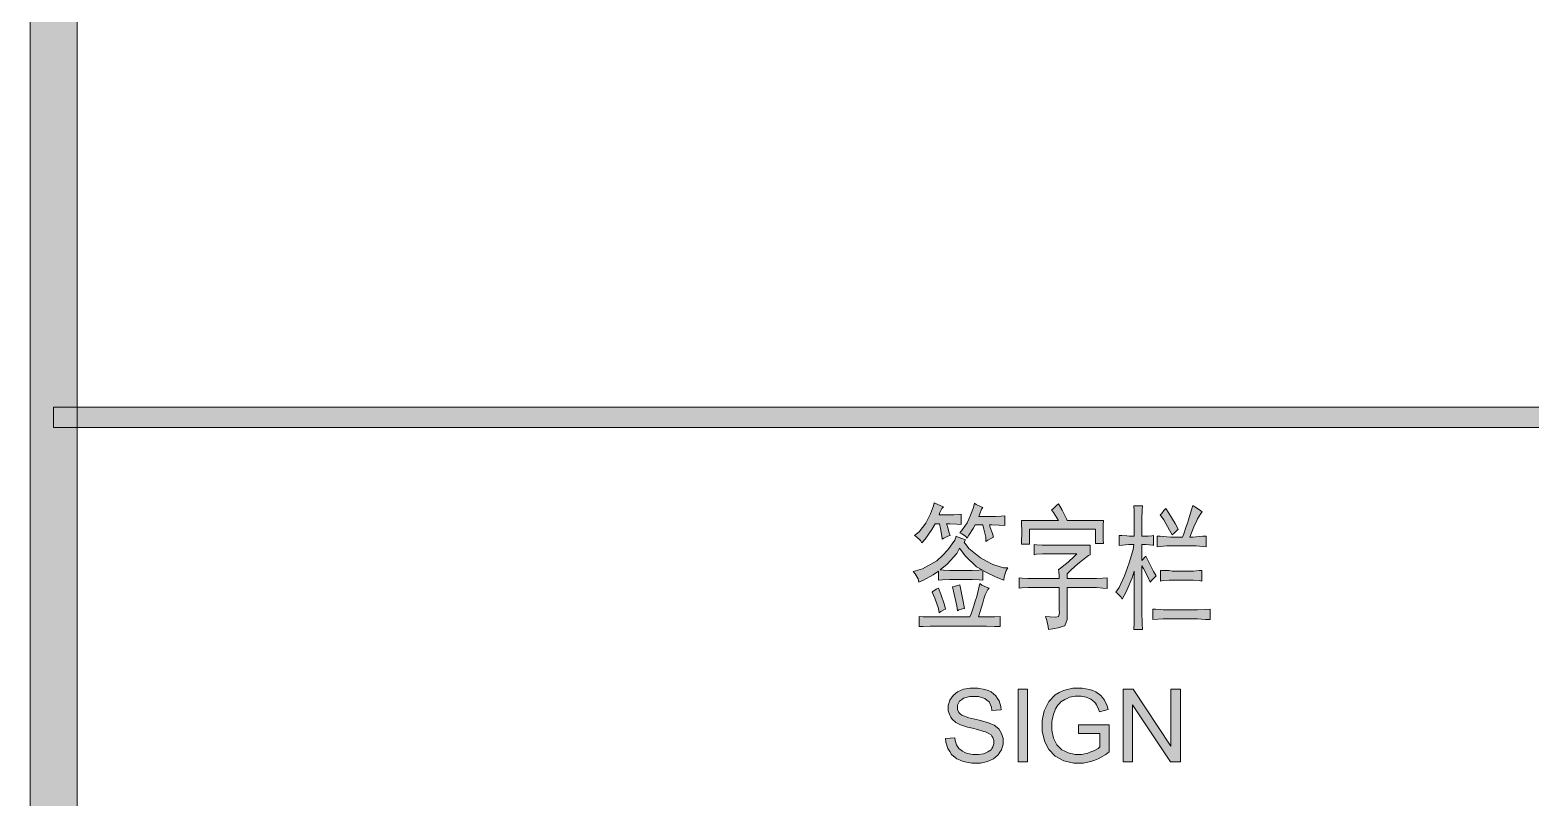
# Model space of a CAD drawing. Header units: millimetres. Extents: x 564 to 880, y 85 to 763.
# Drawn here: x 875.352 to 877.574, y 732.762 to 733.899 of the extents above; entities that cross this region are included whole.
import ezdxf

# ---------------------------------------------------------------- set-up
doc = ezdxf.new("R2010")
doc.units = ezdxf.units.MM

msp = doc.modelspace()

# ---------------------------------------------------------------- hatches: boundary and pattern name
h = msp.add_hatch(color=0)
h.dxf.hatch_style = 2
h.paths.add_polyline_path([(875.4214, 721.7212), (875.3517, 721.7212), (875.3517, 761.7175), (875.4214, 761.7175)])
h = msp.add_hatch(color=0)
h.dxf.hatch_style = 2
h.paths.add_polyline_path([(878.8734, 733.3407), (878.8734, 733.3107), (875.3864, 733.3107), (875.3864, 733.3407)])
h = msp.add_hatch(color=0)
h.dxf.hatch_style = 2
h.paths.add_polyline_path([(876.7302, 733.1668), (876.7241, 733.1675), (876.7138, 733.1679), (876.7087, 733.1679), (876.7102, 733.1636), (876.7127, 733.1547), (876.7141, 733.1504), (876.7105, 733.1493), (876.7048, 733.1464), (876.7023, 733.145), (876.7019, 733.1497), (876.6998, 733.1611), (876.6984, 733.1679), (876.6919, 733.1679), (876.6869, 733.1593), (876.6773, 733.145), (876.6722, 733.1396), (876.6701, 733.1432), (876.6644, 733.1486), (876.6612, 733.1504), (876.668, 733.1561), (876.678, 733.1686), (876.6815, 733.1758), (876.6848, 733.1826), (876.6894, 733.1944), (876.6905, 733.199), (876.6937, 733.1976), (876.7005, 733.1944), (876.7041, 733.1929), (876.7019, 733.1904), (876.6987, 733.1847), (876.6977, 733.1811), (876.7159, 733.1811), (876.7195, 733.1811), (876.7266, 733.1815), (876.7302, 733.1819)])
h = msp.add_hatch(color=0)
h.dxf.hatch_style = 2
h.paths.add_polyline_path([(876.7785, 733.1482), (876.7753, 733.1464), (876.7699, 733.1436), (876.7671, 733.1418), (876.7667, 733.1479), (876.7642, 733.16), (876.7624, 733.1661), (876.7513, 733.1661), (876.7481, 733.1607), (876.742, 733.1511), (876.7395, 733.1464), (876.737, 733.1493), (876.7313, 733.1532), (876.7284, 733.1543), (876.7324, 733.1593), (876.7392, 733.1693), (876.7417, 733.1747), (876.7442, 733.1804), (876.7485, 733.1922), (876.7502, 733.1983), (876.7527, 733.1965), (876.7588, 733.1933), (876.7624, 733.1922), (876.7606, 733.1894), (876.7578, 733.1826), (876.7567, 733.1786), (876.7785, 733.1786), (876.7814, 733.1786), (876.7896, 733.179), (876.795, 733.1797), (876.795, 733.1654), (876.7867, 733.1658), (876.7756, 733.1661), (876.7724, 733.1661), (876.7735, 733.1625), (876.7767, 733.1536)])
h = msp.add_hatch(color=0)
h.dxf.hatch_style = 2
h.paths.add_polyline_path([(876.8744, 733.1976), (876.8798, 733.1879), (876.8866, 733.1754), (876.8876, 733.1726), (876.9413, 733.1726), (876.9409, 733.1665), (876.9409, 733.1575), (876.9409, 733.1543), (876.9409, 733.1518), (876.9409, 733.1439), (876.9413, 733.1389), (876.9295, 733.1389), (876.9295, 733.16), (876.8315, 733.16), (876.8315, 733.1378), (876.8197, 733.1378), (876.8197, 733.1436), (876.82, 733.1522), (876.82, 733.1554), (876.82, 733.1582), (876.8197, 733.1668), (876.8197, 733.1726), (876.8744, 733.1726), (876.8723, 733.1768), (876.8672, 733.1847), (876.8644, 733.1883), (876.8665, 733.1901), (876.8715, 733.1947)])
h = msp.add_hatch(color=0)
h.dxf.hatch_style = 2
h.paths.add_polyline_path([(876.9642, 733.1504), (876.9681, 733.1504), (876.9757, 733.15), (876.9796, 733.1497), (876.9867, 733.1497), (876.9867, 733.1686), (876.9867, 733.1743), (876.9864, 733.1872), (876.986, 733.1944), (876.9989, 733.1944), (876.9985, 733.1883), (876.9978, 733.1754), (876.9978, 733.1686), (876.9978, 733.1497), (877.005, 733.1497), (877.0071, 733.1497), (877.0125, 733.15), (877.0154, 733.1504), (877.0154, 733.1357), (877.0143, 733.1361), (877.0086, 733.1368), (877.0039, 733.1371), (876.9978, 733.1371), (876.9978, 733.1135), (877.0039, 733.12), (877.0079, 733.1121), (877.0154, 733.0974), (877.0189, 733.091), (877.0168, 733.0885), (877.0121, 733.0838), (877.0104, 733.0813), (877.0068, 733.0892), (877.0003, 733.1014), (876.9978, 733.1056), (876.9978, 733.0455), (876.9978, 733.037), (876.9985, 733.0201), (876.9989, 733.0115), (876.986, 733.0115), (876.9864, 733.0205), (876.9867, 733.0377), (876.9867, 733.0455), (876.9867, 733.0978), (876.9835, 733.0878), (876.9746, 733.067), (876.9689, 733.0563), (876.9667, 733.0595), (876.9621, 733.0645), (876.9596, 733.0666), (876.9642, 733.0734), (876.9724, 733.091), (876.976, 733.1014), (876.9799, 733.1117), (876.985, 733.1296), (876.986, 733.1371), (876.9785, 733.1371), (876.9642, 733.1357)])
h = msp.add_hatch(color=0)
h.dxf.hatch_style = 2
h.paths.add_polyline_path([(877.0873, 733.1858), (877.0851, 733.1829), (877.0805, 733.1754), (877.0783, 733.1704), (877.0758, 733.1658), (877.0715, 733.1543), (877.069, 733.1482), (877.0733, 733.1482), (877.0783, 733.1486), (877.0884, 733.1493), (877.0934, 733.1497), (877.0934, 733.1339), (877.0884, 733.1343), (877.0783, 733.135), (877.0726, 733.135), (877.0408, 733.135), (877.035, 733.135), (877.025, 733.1343), (877.0207, 733.1339), (877.0207, 733.1497), (877.025, 733.1493), (877.035, 733.1486), (877.0408, 733.1482), (877.0579, 733.1482), (877.0601, 733.1532), (877.0637, 733.1636), (877.0655, 733.1686), (877.0672, 733.1736), (877.0712, 733.1869), (877.0733, 733.1951), (877.0762, 733.1929), (877.0833, 733.1883)])
h = msp.add_hatch(color=0)
h.dxf.hatch_style = 2
h.paths.add_polyline_path([(877.0333, 733.1904), (877.0379, 733.1836), (877.0472, 733.1683), (877.0519, 733.16), (877.0497, 733.1579), (877.0451, 733.1536), (877.0426, 733.1514), (877.039, 733.1586), (877.0304, 733.1736), (877.025, 733.1811), (877.0268, 733.1826), (877.0307, 733.1876)])
h = msp.add_hatch(color=0)
h.paths.add_polyline_path([(876.7935, 733.0845), (876.7821, 733.0888), (876.7667, 733.096), (876.7624, 733.0988), (876.7624, 733.0845), (876.757, 733.0849), (876.7467, 733.0853), (876.742, 733.0853), (876.7188, 733.0853), (876.7138, 733.0853), (876.7027, 733.0849), (876.6969, 733.0845), (876.6969, 733.0978), (876.6891, 733.0924), (876.6744, 733.0842), (876.6676, 733.0813), (876.6665, 733.0863), (876.6622, 733.0938), (876.6594, 733.0971), (876.673, 733.101), (876.6944, 733.1132), (876.7027, 733.121), (876.7109, 733.1293), (876.7209, 733.1436), (876.7231, 733.1497), (876.7259, 733.1482), (876.7331, 733.1454), (876.737, 733.1443), (876.7349, 733.1404), (876.742, 733.1314), (876.7588, 733.1175), (876.7681, 733.1124), (876.7774, 733.1074), (876.7932, 733.1028), (876.7996, 733.1028), (876.7968, 733.0988), (876.7939, 733.0895)])
h.paths.add_polyline_path([(876.6994, 733.0996), (876.7041, 733.0992), (876.7138, 733.0988), (876.7188, 733.0988), (876.742, 733.0988), (876.7467, 733.0988), (876.7567, 733.0992), (876.7613, 733.0996), (876.7531, 733.1042), (876.7363, 733.1203), (876.7277, 733.1318), (876.7238, 733.1239), (876.7095, 733.1078)])
h = msp.add_hatch(color=0)
h.dxf.hatch_style = 2
h.paths.add_polyline_path([(876.9213, 733.1364), (876.9213, 733.1221), (876.9191, 733.1207), (876.9123, 733.1157), (876.9077, 733.1121), (876.9034, 733.1085), (876.8934, 733.0996), (876.8876, 733.0938), (876.8876, 733.087), (876.9277, 733.087), (876.9309, 733.087), (876.9402, 733.0874), (876.9467, 733.0878), (876.9467, 733.072), (876.9402, 733.0727), (876.9309, 733.0734), (876.9277, 733.0734), (876.8876, 733.0734), (876.8876, 733.0337), (876.8876, 733.0259), (876.8837, 733.0166), (876.8801, 733.0155), (876.8765, 733.0144), (876.8662, 733.0123), (876.8597, 733.0115), (876.8594, 733.0155), (876.8572, 733.0248), (876.8554, 733.0305), (876.8622, 733.0298), (876.8708, 733.0294), (876.8726, 733.0302), (876.8744, 733.0305), (876.8758, 733.0359), (876.8755, 733.0405), (876.8755, 733.0734), (876.8343, 733.0734), (876.8297, 733.0734), (876.8204, 733.0731), (876.8161, 733.0727), (876.8161, 733.0878), (876.8204, 733.0874), (876.8293, 733.087), (876.8336, 733.087), (876.8755, 733.087), (876.8755, 733.0906), (876.8748, 733.0971), (876.8744, 733.1003), (876.8769, 733.1017), (876.8826, 733.106), (876.8862, 733.1089), (876.8894, 733.1117), (876.8973, 733.1189), (876.9019, 733.1232), (876.8561, 733.1232), (876.8508, 733.1232), (876.8418, 733.1228), (876.8383, 733.1221), (876.8383, 733.1371), (876.8418, 733.1368), (876.8504, 733.1364), (876.8554, 733.1364)])
h = msp.add_hatch(color=0)
h.dxf.hatch_style = 2
h.paths.add_polyline_path([(877.0701, 733.0978), (877.0744, 733.0978), (877.0826, 733.0985), (877.0866, 733.0988), (877.0866, 733.0831), (877.0826, 733.0838), (877.0744, 733.0845), (877.0701, 733.0845), (877.0426, 733.0845), (877.0383, 733.0845), (877.0297, 733.0838), (877.0254, 733.0831), (877.0254, 733.0988), (877.0297, 733.0988), (877.0383, 733.0985), (877.0426, 733.0978)])
h = msp.add_hatch(color=0)
h.dxf.hatch_style = 2
h.paths.add_polyline_path([(876.6894, 733.0162), (876.6844, 733.0162), (876.674, 733.0158), (876.6683, 733.0155), (876.6683, 733.0305), (876.674, 733.0302), (876.6844, 733.0298), (876.6887, 733.0298), (876.7434, 733.0298), (876.7452, 733.0344), (876.7492, 733.0463), (876.7513, 733.0531), (876.7535, 733.0602), (876.7567, 733.0731), (876.7578, 733.0792), (876.761, 733.077), (876.7681, 733.0742), (876.7717, 733.0727), (876.7699, 733.0706), (876.766, 733.0624), (876.7642, 733.0566), (876.7624, 733.0509), (876.7585, 733.0377), (876.756, 733.0298), (876.7638, 733.0298), (876.7799, 733.0302), (876.7882, 733.0305), (876.7882, 733.0155), (876.7799, 733.0158), (876.7678, 733.0162), (876.7635, 733.0162)])
h = msp.add_hatch(color=0)
h.dxf.hatch_style = 2
h.paths.add_polyline_path([(876.6966, 733.0727), (876.7005, 733.0634), (876.7055, 733.0477), (876.707, 733.0416), (876.7048, 733.0405), (876.7002, 733.038), (876.6977, 733.0359), (876.6966, 733.0423), (876.6912, 733.0577), (876.6873, 733.0666), (876.6887, 733.0677), (876.6934, 733.0709)])
h = msp.add_hatch(color=0)
h.dxf.hatch_style = 2
h.paths.add_polyline_path([(876.7248, 733.0391), (876.7238, 733.0463), (876.7202, 733.0638), (876.7177, 733.0745), (876.7202, 733.0749), (876.7252, 733.0763), (876.7284, 733.0774), (876.7295, 733.0727), (876.7331, 733.0552), (876.7352, 733.0423), (876.7324, 733.042), (876.727, 733.0402)])
h = msp.add_hatch(color=0)
h.dxf.hatch_style = 2
h.paths.add_polyline_path([(877.0755, 733.0405), (877.0805, 733.0405), (877.0923, 733.0409), (877.0991, 733.0416), (877.0991, 733.0259), (877.0923, 733.0262), (877.0805, 733.0269), (877.0755, 733.0273), (877.0297, 733.0273), (877.0143, 733.0259), (877.0143, 733.0416), (877.0182, 733.0416), (877.0257, 733.0409), (877.0297, 733.0405)])
h = msp.add_hatch(color=0)
h.dxf.hatch_style = 2
h.paths.add_polyline_path([(876.7073, 732.8498), (876.7209, 732.8509), (876.7213, 732.847), (876.7234, 732.8402), (876.7252, 732.8377), (876.727, 732.8352), (876.7324, 732.8309), (876.7359, 732.8291), (876.7395, 732.8276), (876.7477, 732.8262), (876.7524, 732.8262), (876.7563, 732.8262), (876.7635, 732.8273), (876.7667, 732.8284), (876.7699, 732.8298), (876.7746, 732.833), (876.776, 732.8352), (876.7774, 732.8373), (876.7789, 732.842), (876.7789, 732.8445), (876.7789, 732.847), (876.7774, 732.8513), (876.776, 732.8531), (876.7746, 732.8552), (876.7696, 732.8581), (876.7663, 732.8595), (876.7642, 732.8602), (876.7545, 732.8631), (876.7474, 732.8649), (876.7399, 732.8666), (876.7295, 732.8699), (876.7266, 732.8713), (876.7227, 732.8734), (876.717, 732.8785), (876.7152, 732.8813), (876.7134, 732.8845), (876.7112, 732.891), (876.7112, 732.8949), (876.7112, 732.8988), (876.7138, 732.9064), (876.7159, 732.9099), (876.7184, 732.9135), (876.7248, 732.9189), (876.7295, 732.9207), (876.7338, 732.9228), (876.7438, 732.9246), (876.7492, 732.9246), (876.7553, 732.9246), (876.7656, 732.9225), (876.7703, 732.9207), (876.7746, 732.9189), (876.7817, 732.9132), (876.7842, 732.9092), (876.7867, 732.9056), (876.7892, 732.8971), (876.7896, 732.8924), (876.7756, 732.8913), (876.7753, 732.8963), (876.7717, 732.9042), (876.7685, 732.9067), (876.7653, 732.9092), (876.756, 732.9121), (876.7495, 732.9121), (876.7431, 732.9121), (876.7338, 732.9096), (876.7309, 732.9071), (876.7281, 732.9049), (876.7248, 732.8992), (876.7248, 732.8956), (876.7248, 732.8928), (876.727, 732.8881), (876.7291, 732.8863), (876.7313, 732.8845), (876.742, 732.8806), (876.7506, 732.8785), (876.7592, 732.8767), (876.771, 732.8731), (876.7742, 732.8717), (876.7792, 732.8695), (876.786, 732.8641), (876.7882, 732.8609), (876.7903, 732.8573), (876.7928, 732.8498), (876.7928, 732.8455), (876.7928, 732.8412), (876.7903, 732.833), (876.7878, 732.8294), (876.7853, 732.8255), (876.7782, 732.8198), (876.7739, 732.8176), (876.7692, 732.8155), (876.7588, 732.8133), (876.7531, 732.8133), (876.746, 732.8133), (876.7334, 732.8155), (876.7288, 732.8176), (876.7238, 732.8198), (876.7159, 732.8262), (876.7134, 732.8305), (876.7105, 732.8348), (876.7077, 732.8445)])
h = msp.add_hatch(color=0)
h.dxf.hatch_style = 2
h.paths.add_polyline_path([(876.7073, 732.8498), (876.7209, 732.8509), (876.7213, 732.847), (876.7234, 732.8402), (876.7252, 732.8377), (876.727, 732.8352), (876.7324, 732.8309), (876.7359, 732.8291), (876.7395, 732.8276), (876.7477, 732.8262), (876.7524, 732.8262), (876.7563, 732.8262), (876.7635, 732.8273), (876.7667, 732.8284), (876.7699, 732.8298), (876.7746, 732.833), (876.776, 732.8352), (876.7774, 732.8373), (876.7789, 732.842), (876.7789, 732.8445), (876.7789, 732.847), (876.7774, 732.8513), (876.776, 732.8531), (876.7746, 732.8552), (876.7696, 732.8581), (876.7663, 732.8595), (876.7642, 732.8602), (876.7545, 732.8631), (876.7474, 732.8649), (876.7399, 732.8666), (876.7295, 732.8699), (876.7266, 732.8713), (876.7227, 732.8734), (876.717, 732.8785), (876.7152, 732.8813), (876.7134, 732.8845), (876.7112, 732.891), (876.7112, 732.8949), (876.7112, 732.8988), (876.7138, 732.9064), (876.7159, 732.9099), (876.7184, 732.9135), (876.7248, 732.9189), (876.7295, 732.9207), (876.7338, 732.9228), (876.7438, 732.9246), (876.7492, 732.9246), (876.7553, 732.9246), (876.7656, 732.9225), (876.7703, 732.9207), (876.7746, 732.9189), (876.7817, 732.9132), (876.7842, 732.9092), (876.7867, 732.9056), (876.7892, 732.8971), (876.7896, 732.8924), (876.7756, 732.8913), (876.7753, 732.8963), (876.7717, 732.9042), (876.7685, 732.9067), (876.7653, 732.9092), (876.756, 732.9121), (876.7495, 732.9121), (876.7431, 732.9121), (876.7338, 732.9096), (876.7309, 732.9071), (876.7281, 732.9049), (876.7248, 732.8992), (876.7248, 732.8956), (876.7248, 732.8928), (876.727, 732.8881), (876.7291, 732.8863), (876.7313, 732.8845), (876.742, 732.8806), (876.7506, 732.8785), (876.7592, 732.8767), (876.771, 732.8731), (876.7742, 732.8717), (876.7792, 732.8695), (876.786, 732.8641), (876.7882, 732.8609), (876.7903, 732.8573), (876.7928, 732.8498), (876.7928, 732.8455), (876.7928, 732.8412), (876.7903, 732.833), (876.7878, 732.8294), (876.7853, 732.8255), (876.7782, 732.8198), (876.7739, 732.8176), (876.7692, 732.8155), (876.7588, 732.8133), (876.7531, 732.8133), (876.746, 732.8133), (876.7334, 732.8155), (876.7288, 732.8176), (876.7238, 732.8198), (876.7159, 732.8262), (876.7134, 732.8305), (876.7105, 732.8348), (876.7077, 732.8445)])
h = msp.add_hatch(color=0)
h.dxf.hatch_style = 2
h.paths.add_polyline_path([(876.8146, 732.8151), (876.8146, 732.9228), (876.8286, 732.9228), (876.8286, 732.8151)])
h = msp.add_hatch(color=0)
h.dxf.hatch_style = 2
h.paths.add_polyline_path([(876.8146, 732.8151), (876.8146, 732.9228), (876.8286, 732.9228), (876.8286, 732.8151)])
h = msp.add_hatch(color=0)
h.dxf.hatch_style = 2
h.paths.add_polyline_path([(876.9041, 732.8573), (876.9041, 732.8699), (876.9495, 732.8699), (876.9495, 732.8302), (876.9445, 732.8259), (876.9334, 732.8198), (876.9281, 732.8176), (876.9223, 732.8155), (876.9109, 732.8133), (876.9052, 732.8133), (876.8973, 732.8133), (876.8826, 732.8169), (876.8762, 732.8201), (876.8697, 732.8234), (876.8601, 732.8334), (876.8569, 732.8398), (876.8536, 732.8463), (876.8501, 732.8606), (876.8501, 732.8684), (876.8501, 732.8763), (876.8533, 732.891), (876.8569, 732.8978), (876.8601, 732.9046), (876.8694, 732.9146), (876.8755, 732.9178), (876.8819, 732.921), (876.8959, 732.9246), (876.9041, 732.9246), (876.9098, 732.9246), (876.9202, 732.9225), (876.9252, 732.9207), (876.9299, 732.9189), (876.937, 732.9135), (876.9399, 732.9103), (876.9424, 732.9067), (876.9467, 732.8981), (876.9481, 732.8928), (876.9352, 732.8892), (876.9338, 732.8931), (876.9309, 732.8996), (876.9291, 732.9021), (876.9273, 732.9042), (876.9223, 732.9081), (876.9188, 732.9096), (876.9155, 732.911), (876.908, 732.9124), (876.9041, 732.9124), (876.8991, 732.9124), (876.8909, 732.911), (876.8873, 732.9092), (876.8837, 732.9078), (876.878, 732.9039), (876.8758, 732.9017), (876.8737, 732.8992), (876.8701, 732.8938), (876.869, 732.891), (876.8669, 732.886), (876.8647, 732.8752), (876.8647, 732.8692), (876.8647, 732.862), (876.8672, 732.8502), (876.8697, 732.8452), (876.8723, 732.8405), (876.8794, 732.833), (876.8841, 732.8309), (876.8887, 732.8284), (876.8991, 732.8262), (876.9041, 732.8262), (876.9087, 732.8262), (876.918, 732.828), (876.9223, 732.8298), (876.9266, 732.8316), (876.9334, 732.8352), (876.9356, 732.8373), (876.9356, 732.8573)])
h = msp.add_hatch(color=0)
h.dxf.hatch_style = 2
h.paths.add_polyline_path([(876.9041, 732.8573), (876.9041, 732.8699), (876.9495, 732.8699), (876.9495, 732.8302), (876.9445, 732.8259), (876.9334, 732.8198), (876.9281, 732.8176), (876.9223, 732.8155), (876.9109, 732.8133), (876.9052, 732.8133), (876.8973, 732.8133), (876.8826, 732.8169), (876.8762, 732.8201), (876.8697, 732.8234), (876.8601, 732.8334), (876.8569, 732.8398), (876.8536, 732.8463), (876.8501, 732.8606), (876.8501, 732.8684), (876.8501, 732.8763), (876.8533, 732.891), (876.8569, 732.8978), (876.8601, 732.9046), (876.8694, 732.9146), (876.8755, 732.9178), (876.8819, 732.921), (876.8959, 732.9246), (876.9041, 732.9246), (876.9098, 732.9246), (876.9202, 732.9225), (876.9252, 732.9207), (876.9299, 732.9189), (876.937, 732.9135), (876.9399, 732.9103), (876.9424, 732.9067), (876.9467, 732.8981), (876.9481, 732.8928), (876.9352, 732.8892), (876.9338, 732.8931), (876.9309, 732.8996), (876.9291, 732.9021), (876.9273, 732.9042), (876.9223, 732.9081), (876.9188, 732.9096), (876.9155, 732.911), (876.908, 732.9124), (876.9041, 732.9124), (876.8991, 732.9124), (876.8909, 732.911), (876.8873, 732.9092), (876.8837, 732.9078), (876.878, 732.9039), (876.8758, 732.9017), (876.8737, 732.8992), (876.8701, 732.8938), (876.869, 732.891), (876.8669, 732.886), (876.8647, 732.8752), (876.8647, 732.8692), (876.8647, 732.862), (876.8672, 732.8502), (876.8697, 732.8452), (876.8723, 732.8405), (876.8794, 732.833), (876.8841, 732.8309), (876.8887, 732.8284), (876.8991, 732.8262), (876.9041, 732.8262), (876.9087, 732.8262), (876.918, 732.828), (876.9223, 732.8298), (876.9266, 732.8316), (876.9334, 732.8352), (876.9356, 732.8373), (876.9356, 732.8573)])
h = msp.add_hatch(color=0)
h.dxf.hatch_style = 2
h.paths.add_polyline_path([(876.9703, 732.8151), (876.9703, 732.9228), (876.985, 732.9228), (877.0411, 732.8384), (877.0411, 732.9228), (877.0551, 732.9228), (877.0551, 732.8151), (877.0404, 732.8151), (876.9839, 732.8996), (876.9839, 732.8151)])
h = msp.add_hatch(color=0)
h.dxf.hatch_style = 2
h.paths.add_polyline_path([(876.9703, 732.8151), (876.9703, 732.9228), (876.985, 732.9228), (877.0411, 732.8384), (877.0411, 732.9228), (877.0551, 732.9228), (877.0551, 732.8151), (877.0404, 732.8151), (876.9839, 732.8996), (876.9839, 732.8151)])

# ---------------------------------------------------------------- linework, layer by layer
at = {"color": 0, "lineweight": 0}
for points in [[(875.4214, 721.7212), (875.3517, 721.7212), (875.3517, 761.7175), (875.4214, 761.7175)], [(878.8734, 733.3407), (878.8734, 733.3107), (875.3864, 733.3107), (875.3864, 733.3407)], [(876.7302, 733.1668), (876.7241, 733.1675), (876.7138, 733.1679), (876.7087, 733.1679), (876.7102, 733.1636), (876.7127, 733.1547), (876.7141, 733.1504), (876.7105, 733.1493), (876.7048, 733.1464), (876.7023, 733.145), (876.7019, 733.1497), (876.6998, 733.1611), (876.6984, 733.1679), (876.6919, 733.1679), (876.6869, 733.1593), (876.6773, 733.145), (876.6722, 733.1396), (876.6701, 733.1432), (876.6644, 733.1486), (876.6612, 733.1504), (876.668, 733.1561), (876.678, 733.1686), (876.6815, 733.1758), (876.6848, 733.1826), (876.6894, 733.1944), (876.6905, 733.199), (876.6937, 733.1976), (876.7005, 733.1944), (876.7041, 733.1929), (876.7019, 733.1904), (876.6987, 733.1847), (876.6977, 733.1811), (876.7159, 733.1811), (876.7195, 733.1811), (876.7266, 733.1815), (876.7302, 733.1819)], [(876.7785, 733.1482), (876.7753, 733.1464), (876.7699, 733.1436), (876.7671, 733.1418), (876.7667, 733.1479), (876.7642, 733.16), (876.7624, 733.1661), (876.7513, 733.1661), (876.7481, 733.1607), (876.742, 733.1511), (876.7395, 733.1464), (876.737, 733.1493), (876.7313, 733.1532), (876.7284, 733.1543), (876.7324, 733.1593), (876.7392, 733.1693), (876.7417, 733.1747), (876.7442, 733.1804), (876.7485, 733.1922), (876.7502, 733.1983), (876.7527, 733.1965), (876.7588, 733.1933), (876.7624, 733.1922), (876.7606, 733.1894), (876.7578, 733.1826), (876.7567, 733.1786), (876.7785, 733.1786), (876.7814, 733.1786), (876.7896, 733.179), (876.795, 733.1797), (876.795, 733.1654), (876.7867, 733.1658), (876.7756, 733.1661), (876.7724, 733.1661), (876.7735, 733.1625), (876.7767, 733.1536)], [(876.8744, 733.1976), (876.8798, 733.1879), (876.8866, 733.1754), (876.8876, 733.1726), (876.9413, 733.1726), (876.9409, 733.1665), (876.9409, 733.1575), (876.9409, 733.1543), (876.9409, 733.1518), (876.9409, 733.1439), (876.9413, 733.1389), (876.9295, 733.1389), (876.9295, 733.16), (876.8315, 733.16), (876.8315, 733.1378), (876.8197, 733.1378), (876.8197, 733.1436), (876.82, 733.1522), (876.82, 733.1554), (876.82, 733.1582), (876.8197, 733.1668), (876.8197, 733.1726), (876.8744, 733.1726), (876.8723, 733.1768), (876.8672, 733.1847), (876.8644, 733.1883), (876.8665, 733.1901), (876.8715, 733.1947)], [(876.9642, 733.1504), (876.9681, 733.1504), (876.9757, 733.15), (876.9796, 733.1497), (876.9867, 733.1497), (876.9867, 733.1686), (876.9867, 733.1743), (876.9864, 733.1872), (876.986, 733.1944), (876.9989, 733.1944), (876.9985, 733.1883), (876.9978, 733.1754), (876.9978, 733.1686), (876.9978, 733.1497), (877.005, 733.1497), (877.0071, 733.1497), (877.0125, 733.15), (877.0154, 733.1504), (877.0154, 733.1357), (877.0143, 733.1361), (877.0086, 733.1368), (877.0039, 733.1371), (876.9978, 733.1371), (876.9978, 733.1135), (877.0039, 733.12), (877.0079, 733.1121), (877.0154, 733.0974), (877.0189, 733.091), (877.0168, 733.0885), (877.0121, 733.0838), (877.0104, 733.0813), (877.0068, 733.0892), (877.0003, 733.1014), (876.9978, 733.1056), (876.9978, 733.0455), (876.9978, 733.037), (876.9985, 733.0201), (876.9989, 733.0115), (876.986, 733.0115), (876.9864, 733.0205), (876.9867, 733.0377), (876.9867, 733.0455), (876.9867, 733.0978), (876.9835, 733.0878), (876.9746, 733.067), (876.9689, 733.0563), (876.9667, 733.0595), (876.9621, 733.0645), (876.9596, 733.0666), (876.9642, 733.0734), (876.9724, 733.091), (876.976, 733.1014), (876.9799, 733.1117), (876.985, 733.1296), (876.986, 733.1371), (876.9785, 733.1371), (876.9642, 733.1357)], [(877.0873, 733.1858), (877.0851, 733.1829), (877.0805, 733.1754), (877.0783, 733.1704), (877.0758, 733.1658), (877.0715, 733.1543), (877.069, 733.1482), (877.0733, 733.1482), (877.0783, 733.1486), (877.0884, 733.1493), (877.0934, 733.1497), (877.0934, 733.1339), (877.0884, 733.1343), (877.0783, 733.135), (877.0726, 733.135), (877.0408, 733.135), (877.035, 733.135), (877.025, 733.1343), (877.0207, 733.1339), (877.0207, 733.1497), (877.025, 733.1493), (877.035, 733.1486), (877.0408, 733.1482), (877.0579, 733.1482), (877.0601, 733.1532), (877.0637, 733.1636), (877.0655, 733.1686), (877.0672, 733.1736), (877.0712, 733.1869), (877.0733, 733.1951), (877.0762, 733.1929), (877.0833, 733.1883)], [(877.0333, 733.1904), (877.0379, 733.1836), (877.0472, 733.1683), (877.0519, 733.16), (877.0497, 733.1579), (877.0451, 733.1536), (877.0426, 733.1514), (877.039, 733.1586), (877.0304, 733.1736), (877.025, 733.1811), (877.0268, 733.1826), (877.0307, 733.1876)], [(876.7935, 733.0845), (876.7821, 733.0888), (876.7667, 733.096), (876.7624, 733.0988), (876.7624, 733.0845), (876.757, 733.0849), (876.7467, 733.0853), (876.742, 733.0853), (876.7188, 733.0853), (876.7138, 733.0853), (876.7027, 733.0849), (876.6969, 733.0845), (876.6969, 733.0978), (876.6891, 733.0924), (876.6744, 733.0842), (876.6676, 733.0813), (876.6665, 733.0863), (876.6622, 733.0938), (876.6594, 733.0971), (876.673, 733.101), (876.6944, 733.1132), (876.7027, 733.121), (876.7109, 733.1293), (876.7209, 733.1436), (876.7231, 733.1497), (876.7259, 733.1482), (876.7331, 733.1454), (876.737, 733.1443), (876.7349, 733.1404), (876.742, 733.1314), (876.7588, 733.1175), (876.7681, 733.1124), (876.7774, 733.1074), (876.7932, 733.1028), (876.7996, 733.1028), (876.7968, 733.0988), (876.7939, 733.0895)], [(876.6994, 733.0996), (876.7041, 733.0992), (876.7138, 733.0988), (876.7188, 733.0988), (876.742, 733.0988), (876.7467, 733.0988), (876.7567, 733.0992), (876.7613, 733.0996), (876.7531, 733.1042), (876.7363, 733.1203), (876.7277, 733.1318), (876.7238, 733.1239), (876.7095, 733.1078)], [(876.9213, 733.1364), (876.9213, 733.1221), (876.9191, 733.1207), (876.9123, 733.1157), (876.9077, 733.1121), (876.9034, 733.1085), (876.8934, 733.0996), (876.8876, 733.0938), (876.8876, 733.087), (876.9277, 733.087), (876.9309, 733.087), (876.9402, 733.0874), (876.9467, 733.0878), (876.9467, 733.072), (876.9402, 733.0727), (876.9309, 733.0734), (876.9277, 733.0734), (876.8876, 733.0734), (876.8876, 733.0337), (876.8876, 733.0259), (876.8837, 733.0166), (876.8801, 733.0155), (876.8765, 733.0144), (876.8662, 733.0123), (876.8597, 733.0115), (876.8594, 733.0155), (876.8572, 733.0248), (876.8554, 733.0305), (876.8622, 733.0298), (876.8708, 733.0294), (876.8726, 733.0302), (876.8744, 733.0305), (876.8758, 733.0359), (876.8755, 733.0405), (876.8755, 733.0734), (876.8343, 733.0734), (876.8297, 733.0734), (876.8204, 733.0731), (876.8161, 733.0727), (876.8161, 733.0878), (876.8204, 733.0874), (876.8293, 733.087), (876.8336, 733.087), (876.8755, 733.087), (876.8755, 733.0906), (876.8748, 733.0971), (876.8744, 733.1003), (876.8769, 733.1017), (876.8826, 733.106), (876.8862, 733.1089), (876.8894, 733.1117), (876.8973, 733.1189), (876.9019, 733.1232), (876.8561, 733.1232), (876.8508, 733.1232), (876.8418, 733.1228), (876.8383, 733.1221), (876.8383, 733.1371), (876.8418, 733.1368), (876.8504, 733.1364), (876.8554, 733.1364)], [(877.0701, 733.0978), (877.0744, 733.0978), (877.0826, 733.0985), (877.0866, 733.0988), (877.0866, 733.0831), (877.0826, 733.0838), (877.0744, 733.0845), (877.0701, 733.0845), (877.0426, 733.0845), (877.0383, 733.0845), (877.0297, 733.0838), (877.0254, 733.0831), (877.0254, 733.0988), (877.0297, 733.0988), (877.0383, 733.0985), (877.0426, 733.0978)], [(876.6894, 733.0162), (876.6844, 733.0162), (876.674, 733.0158), (876.6683, 733.0155), (876.6683, 733.0305), (876.674, 733.0302), (876.6844, 733.0298), (876.6887, 733.0298), (876.7434, 733.0298), (876.7452, 733.0344), (876.7492, 733.0463), (876.7513, 733.0531), (876.7535, 733.0602), (876.7567, 733.0731), (876.7578, 733.0792), (876.761, 733.077), (876.7681, 733.0742), (876.7717, 733.0727), (876.7699, 733.0706), (876.766, 733.0624), (876.7642, 733.0566), (876.7624, 733.0509), (876.7585, 733.0377), (876.756, 733.0298), (876.7638, 733.0298), (876.7799, 733.0302), (876.7882, 733.0305), (876.7882, 733.0155), (876.7799, 733.0158), (876.7678, 733.0162), (876.7635, 733.0162)], [(876.6966, 733.0727), (876.7005, 733.0634), (876.7055, 733.0477), (876.707, 733.0416), (876.7048, 733.0405), (876.7002, 733.038), (876.6977, 733.0359), (876.6966, 733.0423), (876.6912, 733.0577), (876.6873, 733.0666), (876.6887, 733.0677), (876.6934, 733.0709)], [(876.7248, 733.0391), (876.7238, 733.0463), (876.7202, 733.0638), (876.7177, 733.0745), (876.7202, 733.0749), (876.7252, 733.0763), (876.7284, 733.0774), (876.7295, 733.0727), (876.7331, 733.0552), (876.7352, 733.0423), (876.7324, 733.042), (876.727, 733.0402)], [(877.0755, 733.0405), (877.0805, 733.0405), (877.0923, 733.0409), (877.0991, 733.0416), (877.0991, 733.0259), (877.0923, 733.0262), (877.0805, 733.0269), (877.0755, 733.0273), (877.0297, 733.0273), (877.0143, 733.0259), (877.0143, 733.0416), (877.0182, 733.0416), (877.0257, 733.0409), (877.0297, 733.0405)], [(876.7073, 732.8498), (876.7209, 732.8509), (876.7213, 732.847), (876.7234, 732.8402), (876.7252, 732.8377), (876.727, 732.8352), (876.7324, 732.8309), (876.7359, 732.8291), (876.7395, 732.8276), (876.7477, 732.8262), (876.7524, 732.8262), (876.7563, 732.8262), (876.7635, 732.8273), (876.7667, 732.8284), (876.7699, 732.8298), (876.7746, 732.833), (876.776, 732.8352), (876.7774, 732.8373), (876.7789, 732.842), (876.7789, 732.8445), (876.7789, 732.847), (876.7774, 732.8513), (876.776, 732.8531), (876.7746, 732.8552), (876.7696, 732.8581), (876.7663, 732.8595), (876.7642, 732.8602), (876.7545, 732.8631), (876.7474, 732.8649), (876.7399, 732.8666), (876.7295, 732.8699), (876.7266, 732.8713), (876.7227, 732.8734), (876.717, 732.8785), (876.7152, 732.8813), (876.7134, 732.8845), (876.7112, 732.891), (876.7112, 732.8949), (876.7112, 732.8988), (876.7138, 732.9064), (876.7159, 732.9099), (876.7184, 732.9135), (876.7248, 732.9189), (876.7295, 732.9207), (876.7338, 732.9228), (876.7438, 732.9246), (876.7492, 732.9246), (876.7553, 732.9246), (876.7656, 732.9225), (876.7703, 732.9207), (876.7746, 732.9189), (876.7817, 732.9132), (876.7842, 732.9092), (876.7867, 732.9056), (876.7892, 732.8971), (876.7896, 732.8924), (876.7756, 732.8913), (876.7753, 732.8963), (876.7717, 732.9042), (876.7685, 732.9067), (876.7653, 732.9092), (876.756, 732.9121), (876.7495, 732.9121), (876.7431, 732.9121), (876.7338, 732.9096), (876.7309, 732.9071), (876.7281, 732.9049), (876.7248, 732.8992), (876.7248, 732.8956), (876.7248, 732.8928), (876.727, 732.8881), (876.7291, 732.8863), (876.7313, 732.8845), (876.742, 732.8806), (876.7506, 732.8785), (876.7592, 732.8767), (876.771, 732.8731), (876.7742, 732.8717), (876.7792, 732.8695), (876.786, 732.8641), (876.7882, 732.8609), (876.7903, 732.8573), (876.7928, 732.8498), (876.7928, 732.8455), (876.7928, 732.8412), (876.7903, 732.833), (876.7878, 732.8294), (876.7853, 732.8255), (876.7782, 732.8198), (876.7739, 732.8176), (876.7692, 732.8155), (876.7588, 732.8133), (876.7531, 732.8133), (876.746, 732.8133), (876.7334, 732.8155), (876.7288, 732.8176), (876.7238, 732.8198), (876.7159, 732.8262), (876.7134, 732.8305), (876.7105, 732.8348), (876.7077, 732.8445)], [(876.7073, 732.8498), (876.7209, 732.8509), (876.7213, 732.847), (876.7234, 732.8402), (876.7252, 732.8377), (876.727, 732.8352), (876.7324, 732.8309), (876.7359, 732.8291), (876.7395, 732.8276), (876.7477, 732.8262), (876.7524, 732.8262), (876.7563, 732.8262), (876.7635, 732.8273), (876.7667, 732.8284), (876.7699, 732.8298), (876.7746, 732.833), (876.776, 732.8352), (876.7774, 732.8373), (876.7789, 732.842), (876.7789, 732.8445), (876.7789, 732.847), (876.7774, 732.8513), (876.776, 732.8531), (876.7746, 732.8552), (876.7696, 732.8581), (876.7663, 732.8595), (876.7642, 732.8602), (876.7545, 732.8631), (876.7474, 732.8649), (876.7399, 732.8666), (876.7295, 732.8699), (876.7266, 732.8713), (876.7227, 732.8734), (876.717, 732.8785), (876.7152, 732.8813), (876.7134, 732.8845), (876.7112, 732.891), (876.7112, 732.8949), (876.7112, 732.8988), (876.7138, 732.9064), (876.7159, 732.9099), (876.7184, 732.9135), (876.7248, 732.9189), (876.7295, 732.9207), (876.7338, 732.9228), (876.7438, 732.9246), (876.7492, 732.9246), (876.7553, 732.9246), (876.7656, 732.9225), (876.7703, 732.9207), (876.7746, 732.9189), (876.7817, 732.9132), (876.7842, 732.9092), (876.7867, 732.9056), (876.7892, 732.8971), (876.7896, 732.8924), (876.7756, 732.8913), (876.7753, 732.8963), (876.7717, 732.9042), (876.7685, 732.9067), (876.7653, 732.9092), (876.756, 732.9121), (876.7495, 732.9121), (876.7431, 732.9121), (876.7338, 732.9096), (876.7309, 732.9071), (876.7281, 732.9049), (876.7248, 732.8992), (876.7248, 732.8956), (876.7248, 732.8928), (876.727, 732.8881), (876.7291, 732.8863), (876.7313, 732.8845), (876.742, 732.8806), (876.7506, 732.8785), (876.7592, 732.8767), (876.771, 732.8731), (876.7742, 732.8717), (876.7792, 732.8695), (876.786, 732.8641), (876.7882, 732.8609), (876.7903, 732.8573), (876.7928, 732.8498), (876.7928, 732.8455), (876.7928, 732.8412), (876.7903, 732.833), (876.7878, 732.8294), (876.7853, 732.8255), (876.7782, 732.8198), (876.7739, 732.8176), (876.7692, 732.8155), (876.7588, 732.8133), (876.7531, 732.8133), (876.746, 732.8133), (876.7334, 732.8155), (876.7288, 732.8176), (876.7238, 732.8198), (876.7159, 732.8262), (876.7134, 732.8305), (876.7105, 732.8348), (876.7077, 732.8445)], [(876.8146, 732.8151), (876.8146, 732.9228), (876.8286, 732.9228), (876.8286, 732.8151)], [(876.8146, 732.8151), (876.8146, 732.9228), (876.8286, 732.9228), (876.8286, 732.8151)], [(876.9041, 732.8573), (876.9041, 732.8699), (876.9495, 732.8699), (876.9495, 732.8302), (876.9445, 732.8259), (876.9334, 732.8198), (876.9281, 732.8176), (876.9223, 732.8155), (876.9109, 732.8133), (876.9052, 732.8133), (876.8973, 732.8133), (876.8826, 732.8169), (876.8762, 732.8201), (876.8697, 732.8234), (876.8601, 732.8334), (876.8569, 732.8398), (876.8536, 732.8463), (876.8501, 732.8606), (876.8501, 732.8684), (876.8501, 732.8763), (876.8533, 732.891), (876.8569, 732.8978), (876.8601, 732.9046), (876.8694, 732.9146), (876.8755, 732.9178), (876.8819, 732.921), (876.8959, 732.9246), (876.9041, 732.9246), (876.9098, 732.9246), (876.9202, 732.9225), (876.9252, 732.9207), (876.9299, 732.9189), (876.937, 732.9135), (876.9399, 732.9103), (876.9424, 732.9067), (876.9467, 732.8981), (876.9481, 732.8928), (876.9352, 732.8892), (876.9338, 732.8931), (876.9309, 732.8996), (876.9291, 732.9021), (876.9273, 732.9042), (876.9223, 732.9081), (876.9188, 732.9096), (876.9155, 732.911), (876.908, 732.9124), (876.9041, 732.9124), (876.8991, 732.9124), (876.8909, 732.911), (876.8873, 732.9092), (876.8837, 732.9078), (876.878, 732.9039), (876.8758, 732.9017), (876.8737, 732.8992), (876.8701, 732.8938), (876.869, 732.891), (876.8669, 732.886), (876.8647, 732.8752), (876.8647, 732.8692), (876.8647, 732.862), (876.8672, 732.8502), (876.8697, 732.8452), (876.8723, 732.8405), (876.8794, 732.833), (876.8841, 732.8309), (876.8887, 732.8284), (876.8991, 732.8262), (876.9041, 732.8262), (876.9087, 732.8262), (876.918, 732.828), (876.9223, 732.8298), (876.9266, 732.8316), (876.9334, 732.8352), (876.9356, 732.8373), (876.9356, 732.8573)], [(876.9041, 732.8573), (876.9041, 732.8699), (876.9495, 732.8699), (876.9495, 732.8302), (876.9445, 732.8259), (876.9334, 732.8198), (876.9281, 732.8176), (876.9223, 732.8155), (876.9109, 732.8133), (876.9052, 732.8133), (876.8973, 732.8133), (876.8826, 732.8169), (876.8762, 732.8201), (876.8697, 732.8234), (876.8601, 732.8334), (876.8569, 732.8398), (876.8536, 732.8463), (876.8501, 732.8606), (876.8501, 732.8684), (876.8501, 732.8763), (876.8533, 732.891), (876.8569, 732.8978), (876.8601, 732.9046), (876.8694, 732.9146), (876.8755, 732.9178), (876.8819, 732.921), (876.8959, 732.9246), (876.9041, 732.9246), (876.9098, 732.9246), (876.9202, 732.9225), (876.9252, 732.9207), (876.9299, 732.9189), (876.937, 732.9135), (876.9399, 732.9103), (876.9424, 732.9067), (876.9467, 732.8981), (876.9481, 732.8928), (876.9352, 732.8892), (876.9338, 732.8931), (876.9309, 732.8996), (876.9291, 732.9021), (876.9273, 732.9042), (876.9223, 732.9081), (876.9188, 732.9096), (876.9155, 732.911), (876.908, 732.9124), (876.9041, 732.9124), (876.8991, 732.9124), (876.8909, 732.911), (876.8873, 732.9092), (876.8837, 732.9078), (876.878, 732.9039), (876.8758, 732.9017), (876.8737, 732.8992), (876.8701, 732.8938), (876.869, 732.891), (876.8669, 732.886), (876.8647, 732.8752), (876.8647, 732.8692), (876.8647, 732.862), (876.8672, 732.8502), (876.8697, 732.8452), (876.8723, 732.8405), (876.8794, 732.833), (876.8841, 732.8309), (876.8887, 732.8284), (876.8991, 732.8262), (876.9041, 732.8262), (876.9087, 732.8262), (876.918, 732.828), (876.9223, 732.8298), (876.9266, 732.8316), (876.9334, 732.8352), (876.9356, 732.8373), (876.9356, 732.8573)], [(876.9703, 732.8151), (876.9703, 732.9228), (876.985, 732.9228), (877.0411, 732.8384), (877.0411, 732.9228), (877.0551, 732.9228), (877.0551, 732.8151), (877.0404, 732.8151), (876.9839, 732.8996), (876.9839, 732.8151)], [(876.9703, 732.8151), (876.9703, 732.9228), (876.985, 732.9228), (877.0411, 732.8384), (877.0411, 732.9228), (877.0551, 732.9228), (877.0551, 732.8151), (877.0404, 732.8151), (876.9839, 732.8996), (876.9839, 732.8151)]]:
    msp.add_lwpolyline(points, close=True, dxfattribs=at)

doc.saveas('drawing.dxf')
